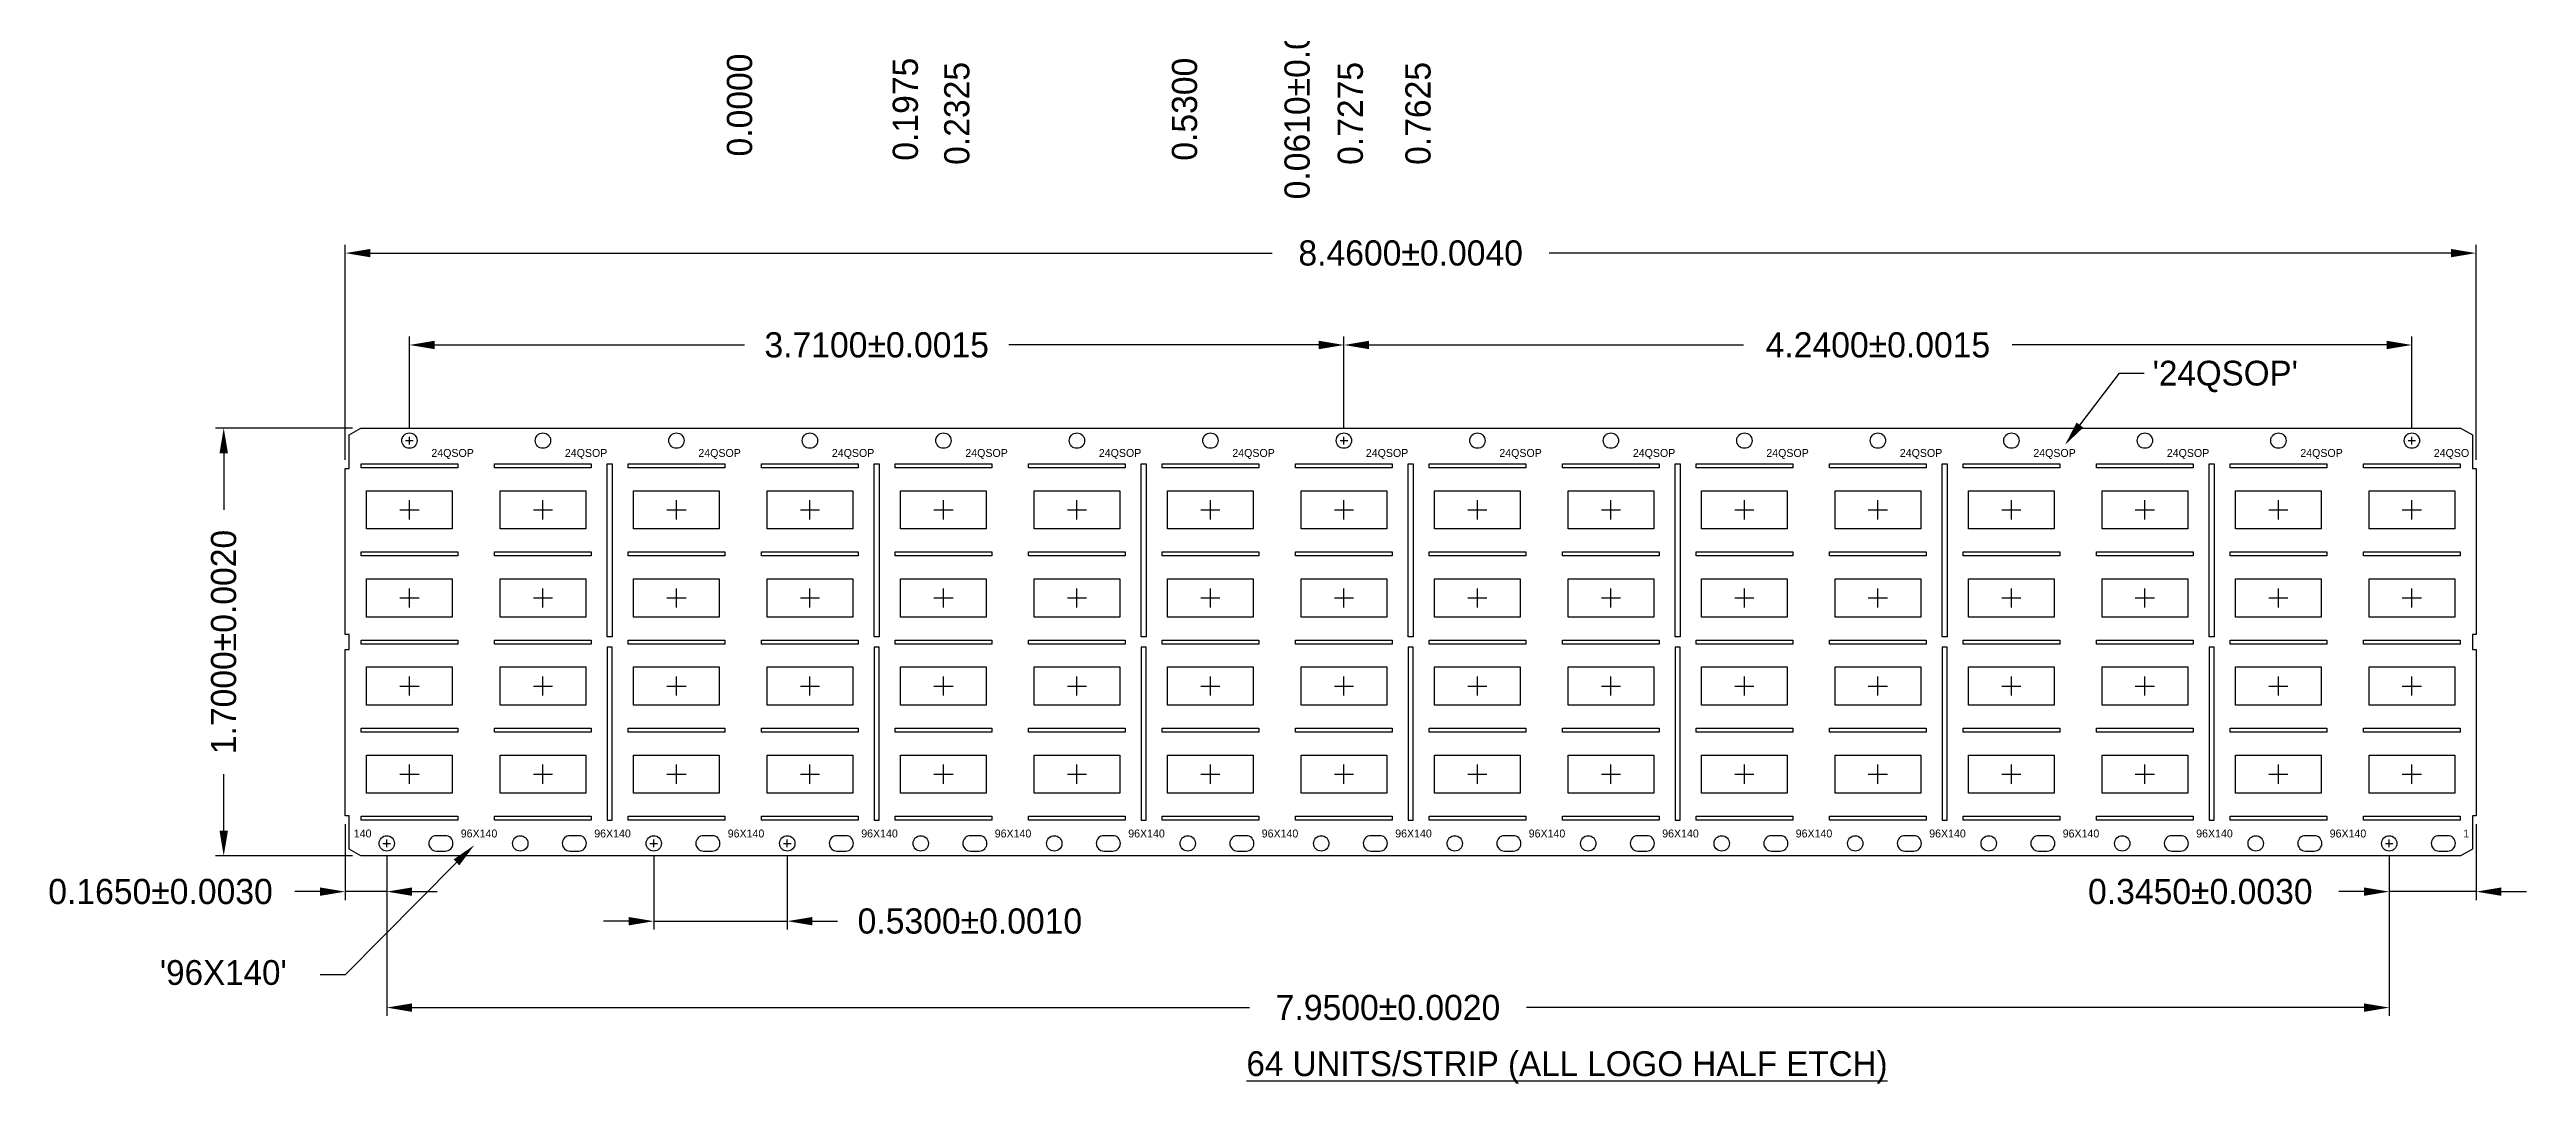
# Model space of a CAD drawing. Extents: x -4.27 to -1.32, y -3.39 to 0.21.
# Drawn here: x -4.267 to -1.317, y -3.391 to -2.159 of the extents above; entities that cross this region are included whole.
import ezdxf
from ezdxf.enums import TextEntityAlignment as Align

# ---------------------------------------------------------------- set-up
doc = ezdxf.new("R2010")
doc.units = 0
doc.header["$MEASUREMENT"] = 0
doc.linetypes.add('CENTER', pattern=[2, 1.25, -0.25, 0.25, -0.25])
doc.layers.add('1D', color=4, linetype='Continuous')

msp = doc.modelspace()

# ---------------------------------------------------------------- linework, layer by layer
at = {"layer": '1D'}
for p, q in [((-3.9148, -2.6479), (-3.9148, -2.3914)), ((-3.8848, -2.4014), (-2.8108, -2.4014)), ((-1.4068, -2.4014), (-2.4808, -2.4014)), ((-1.3768, -2.6479), (-1.3768, -2.3914)), ((-3.8383, -2.6103), (-3.8383, -2.5009)), ((-2.7253, -2.6103), (-2.7253, -2.5009)), ((-2.7253, -2.6103), (-2.7253, -2.5009)), ((-1.4533, -2.6103), (-1.4533, -2.5009)), ((-3.8083, -2.5109), (-3.4393, -2.5109)), ((-2.7553, -2.5109), (-3.1243, -2.5109)), ((-2.6953, -2.5109), (-2.2493, -2.5109)), ((-1.4833, -2.5109), (-1.9293, -2.5109)), ((-1.8486, -2.6063), (-1.8015, -2.5445)), ((-1.8015, -2.5445), (-1.772, -2.5445)), ((-3.9063, -2.6099), (-4.0695, -2.6099)), ((-4.0595, -2.6399), (-4.0595, -2.7074)), ((-4.0595, -3.0899), (-4.0595, -3.0224)), ((-3.9148, -3.0819), (-3.9148, -3.1724)), ((-1.3768, -3.0819), (-1.3768, -3.1724)), ((-3.9063, -3.1199), (-4.0695, -3.1199)), ((-3.8653, -3.1195), (-3.8653, -3.1724)), ((-3.8653, -3.1195), (-3.8653, -3.3106)), ((-3.5473, -3.1195), (-3.5473, -3.2076)), ((-3.3883, -3.1195), (-3.3883, -3.2076)), ((-1.4803, -3.1195), (-1.4803, -3.1724)), ((-1.4803, -3.1195), (-1.4803, -3.3106)), ((-3.7823, -3.1276), (-3.915, -3.2617)), ((-3.9448, -3.1624), (-3.9748, -3.1624)), ((-3.8653, -3.1624), (-3.9148, -3.1624)), ((-3.8353, -3.1624), (-3.8053, -3.1624)), ((-1.5103, -3.1624), (-1.5403, -3.1624)), ((-1.3768, -3.1624), (-1.4803, -3.1624)), ((-1.3468, -3.1624), (-1.3168, -3.1624)), ((-3.5773, -3.1976), (-3.6073, -3.1976)), ((-3.5473, -3.1976), (-3.3883, -3.1976)), ((-3.3583, -3.1976), (-3.3283, -3.1976)), ((-3.915, -3.2617), (-3.9445, -3.2617)), ((-3.8353, -3.3006), (-2.8378, -3.3006)), ((-1.5103, -3.3006), (-2.5078, -3.3006))]:
    msp.add_line(p, q, dxfattribs=at)
at = {"layer": '1D', "color": 4, "linetype": 'CENTER', "ltscale": 0.4}
for p, q in [((-3.8429, -2.6249), (-3.8338, -2.6249)), ((-3.8383, -2.6295), (-3.8383, -2.6203)), ((-2.7299, -2.6249), (-2.7208, -2.6249)), ((-2.7253, -2.6295), (-2.7253, -2.6203)), ((-1.4579, -2.6249), (-1.4488, -2.6249)), ((-1.4533, -2.6295), (-1.4533, -2.6203)), ((-3.8497, -2.7074), (-3.8269, -2.7074)), ((-3.8383, -2.7188), (-3.8383, -2.696)), ((-3.6907, -2.7074), (-3.6679, -2.7074)), ((-3.6793, -2.7188), (-3.6793, -2.696)), ((-3.5317, -2.7074), (-3.5089, -2.7074)), ((-3.5203, -2.7188), (-3.5203, -2.696)), ((-3.3727, -2.7074), (-3.3499, -2.7074)), ((-3.3613, -2.7188), (-3.3613, -2.696)), ((-3.2137, -2.7074), (-3.1909, -2.7074)), ((-3.2023, -2.7188), (-3.2023, -2.696)), ((-3.0547, -2.7074), (-3.0319, -2.7074)), ((-3.0433, -2.7188), (-3.0433, -2.696)), ((-2.8957, -2.7074), (-2.8729, -2.7074)), ((-2.8843, -2.7188), (-2.8843, -2.696)), ((-2.7367, -2.7074), (-2.7139, -2.7074)), ((-2.7253, -2.7188), (-2.7253, -2.696)), ((-2.5777, -2.7074), (-2.5549, -2.7074)), ((-2.5663, -2.7188), (-2.5663, -2.696)), ((-2.4187, -2.7074), (-2.3959, -2.7074)), ((-2.4073, -2.7188), (-2.4073, -2.696)), ((-2.2597, -2.7074), (-2.2369, -2.7074)), ((-2.2483, -2.7188), (-2.2483, -2.696)), ((-2.1007, -2.7074), (-2.0779, -2.7074)), ((-2.0893, -2.7188), (-2.0893, -2.696)), ((-1.9417, -2.7074), (-1.9189, -2.7074)), ((-1.9303, -2.7188), (-1.9303, -2.696)), ((-1.7827, -2.7074), (-1.7599, -2.7074)), ((-1.7713, -2.7188), (-1.7713, -2.696)), ((-1.6237, -2.7074), (-1.6009, -2.7074)), ((-1.6123, -2.7188), (-1.6123, -2.696)), ((-1.4647, -2.7074), (-1.4419, -2.7074)), ((-1.4533, -2.7188), (-1.4533, -2.696)), ((-3.8383, -2.8238), (-3.8383, -2.801)), ((-3.6793, -2.8238), (-3.6793, -2.801)), ((-3.5203, -2.8238), (-3.5203, -2.801)), ((-3.3613, -2.8238), (-3.3613, -2.801)), ((-3.2023, -2.8238), (-3.2023, -2.801)), ((-3.0433, -2.8238), (-3.0433, -2.801)), ((-2.8843, -2.8238), (-2.8843, -2.801)), ((-2.7253, -2.8238), (-2.7253, -2.801)), ((-2.5663, -2.8238), (-2.5663, -2.801)), ((-2.4073, -2.8238), (-2.4073, -2.801)), ((-2.2483, -2.8238), (-2.2483, -2.801)), ((-2.0893, -2.8238), (-2.0893, -2.801)), ((-1.9303, -2.8238), (-1.9303, -2.801)), ((-1.7713, -2.8238), (-1.7713, -2.801)), ((-1.6123, -2.8238), (-1.6123, -2.801)), ((-1.4533, -2.8238), (-1.4533, -2.801)), ((-3.8497, -2.8124), (-3.8269, -2.8124)), ((-3.6907, -2.8124), (-3.6679, -2.8124)), ((-3.5317, -2.8124), (-3.5089, -2.8124)), ((-3.3727, -2.8124), (-3.3499, -2.8124)), ((-3.2137, -2.8124), (-3.1909, -2.8124)), ((-3.0547, -2.8124), (-3.0319, -2.8124)), ((-2.8957, -2.8124), (-2.8729, -2.8124)), ((-2.7367, -2.8124), (-2.7139, -2.8124)), ((-2.5777, -2.8124), (-2.5549, -2.8124)), ((-2.4187, -2.8124), (-2.3959, -2.8124)), ((-2.2597, -2.8124), (-2.2369, -2.8124)), ((-2.1007, -2.8124), (-2.0779, -2.8124)), ((-1.9417, -2.8124), (-1.9189, -2.8124)), ((-1.7827, -2.8124), (-1.7599, -2.8124)), ((-1.6237, -2.8124), (-1.6009, -2.8124)), ((-1.4647, -2.8124), (-1.4419, -2.8124)), ((-3.8497, -2.9174), (-3.8269, -2.9174)), ((-3.8383, -2.9288), (-3.8383, -2.906)), ((-3.6907, -2.9174), (-3.6679, -2.9174)), ((-3.6793, -2.9288), (-3.6793, -2.906)), ((-3.5317, -2.9174), (-3.5089, -2.9174)), ((-3.5203, -2.9288), (-3.5203, -2.906)), ((-3.3727, -2.9174), (-3.3499, -2.9174)), ((-3.3613, -2.9288), (-3.3613, -2.906)), ((-3.2137, -2.9174), (-3.1909, -2.9174)), ((-3.2023, -2.9288), (-3.2023, -2.906)), ((-3.0547, -2.9174), (-3.0319, -2.9174)), ((-3.0433, -2.9288), (-3.0433, -2.906)), ((-2.8957, -2.9174), (-2.8729, -2.9174)), ((-2.8843, -2.9288), (-2.8843, -2.906)), ((-2.7367, -2.9174), (-2.7139, -2.9174)), ((-2.7253, -2.9288), (-2.7253, -2.906)), ((-2.5777, -2.9174), (-2.5549, -2.9174)), ((-2.5663, -2.9288), (-2.5663, -2.906)), ((-2.4187, -2.9174), (-2.3959, -2.9174)), ((-2.4073, -2.9288), (-2.4073, -2.906)), ((-2.2597, -2.9174), (-2.2369, -2.9174)), ((-2.2483, -2.9288), (-2.2483, -2.906)), ((-2.1007, -2.9174), (-2.0779, -2.9174)), ((-2.0893, -2.9288), (-2.0893, -2.906)), ((-1.9417, -2.9174), (-1.9189, -2.9174)), ((-1.9303, -2.9288), (-1.9303, -2.906)), ((-1.7827, -2.9174), (-1.7599, -2.9174)), ((-1.7713, -2.9288), (-1.7713, -2.906)), ((-1.6237, -2.9174), (-1.6009, -2.9174)), ((-1.6123, -2.9288), (-1.6123, -2.906)), ((-1.4647, -2.9174), (-1.4419, -2.9174)), ((-1.4533, -2.9288), (-1.4533, -2.906)), ((-3.8497, -3.0224), (-3.8269, -3.0224)), ((-3.8383, -3.0338), (-3.8383, -3.011)), ((-3.6907, -3.0224), (-3.6679, -3.0224)), ((-3.6793, -3.0338), (-3.6793, -3.011)), ((-3.5317, -3.0224), (-3.5089, -3.0224)), ((-3.5203, -3.0338), (-3.5203, -3.011)), ((-3.3727, -3.0224), (-3.3499, -3.0224)), ((-3.3613, -3.0338), (-3.3613, -3.011)), ((-3.2137, -3.0224), (-3.1909, -3.0224)), ((-3.2023, -3.0338), (-3.2023, -3.011)), ((-3.0547, -3.0224), (-3.0319, -3.0224)), ((-3.0433, -3.0338), (-3.0433, -3.011)), ((-2.8957, -3.0224), (-2.8729, -3.0224)), ((-2.8843, -3.0338), (-2.8843, -3.011)), ((-2.7367, -3.0224), (-2.7139, -3.0224)), ((-2.7253, -3.0338), (-2.7253, -3.011)), ((-2.5777, -3.0224), (-2.5549, -3.0224)), ((-2.5663, -3.0338), (-2.5663, -3.011)), ((-2.4187, -3.0224), (-2.3959, -3.0224)), ((-2.4073, -3.0338), (-2.4073, -3.011)), ((-2.2597, -3.0224), (-2.2369, -3.0224)), ((-2.2483, -3.0338), (-2.2483, -3.011)), ((-2.1007, -3.0224), (-2.0779, -3.0224)), ((-2.0893, -3.0338), (-2.0893, -3.011)), ((-1.9417, -3.0224), (-1.9189, -3.0224)), ((-1.9303, -3.0338), (-1.9303, -3.011)), ((-1.7827, -3.0224), (-1.7599, -3.0224)), ((-1.7713, -3.0338), (-1.7713, -3.011)), ((-1.6237, -3.0224), (-1.6009, -3.0224)), ((-1.6123, -3.0338), (-1.6123, -3.011)), ((-1.4647, -3.0224), (-1.4419, -3.0224)), ((-1.4533, -3.0338), (-1.4533, -3.011)), ((-3.8699, -3.1049), (-3.8608, -3.1049)), ((-3.8653, -3.1095), (-3.8653, -3.1003)), ((-3.5519, -3.1049), (-3.5428, -3.1049)), ((-3.5473, -3.1095), (-3.5473, -3.1003)), ((-3.3929, -3.1049), (-3.3838, -3.1049)), ((-3.3883, -3.1095), (-3.3883, -3.1003)), ((-1.4849, -3.1049), (-1.4758, -3.1049)), ((-1.4803, -3.1095), (-1.4803, -3.1003))]:
    msp.add_line(p, q, dxfattribs=at)
at = {"layer": '1D', "color": 7, "ltscale": 0.25}
msp.add_lwpolyline([(-3.8963, -3.1199), (-3.9103, -3.1118), (-3.9103, -3.0719), (-3.9148, -3.0719), (-3.9148, -2.8739), (-3.9103, -2.8739), (-3.9103, -2.8559), (-3.9148, -2.8559), (-3.9148, -2.6579), (-3.9103, -2.6579), (-3.9103, -2.618), (-3.8963, -2.6099), (-1.3954, -2.6099), (-1.3813, -2.618), (-1.3813, -2.6579), (-1.3768, -2.6579), (-1.3768, -2.8559), (-1.3813, -2.8559), (-1.3813, -2.8739), (-1.3768, -2.8739), (-1.3768, -3.0719), (-1.3813, -3.0719), (-1.3813, -3.1118), (-1.3954, -3.1199)], close=True, dxfattribs=at)
at = {"layer": '1D', "color": 7, "ltscale": 0.5}
for points in [[(-3.8959, -2.6573), (-3.8959, -2.6525), (-3.7807, -2.6525), (-3.7807, -2.6573)], [(-3.7369, -2.6573), (-3.7369, -2.6525), (-3.6217, -2.6525), (-3.6217, -2.6573)], [(-3.5779, -2.6573), (-3.5779, -2.6525), (-3.4627, -2.6525), (-3.4627, -2.6573)], [(-3.4189, -2.6573), (-3.4189, -2.6525), (-3.3037, -2.6525), (-3.3037, -2.6573)], [(-3.2599, -2.6573), (-3.2599, -2.6525), (-3.1447, -2.6525), (-3.1447, -2.6573)], [(-3.1009, -2.6573), (-3.1009, -2.6525), (-2.9857, -2.6525), (-2.9857, -2.6573)], [(-2.9419, -2.6573), (-2.9419, -2.6525), (-2.8267, -2.6525), (-2.8267, -2.6573)], [(-2.7829, -2.6573), (-2.7829, -2.6525), (-2.6677, -2.6525), (-2.6677, -2.6573)], [(-2.6239, -2.6573), (-2.6239, -2.6525), (-2.5087, -2.6525), (-2.5087, -2.6573)], [(-2.4649, -2.6573), (-2.4649, -2.6525), (-2.3497, -2.6525), (-2.3497, -2.6573)], [(-2.3059, -2.6573), (-2.3059, -2.6525), (-2.1907, -2.6525), (-2.1907, -2.6573)], [(-2.1469, -2.6573), (-2.1469, -2.6525), (-2.0317, -2.6525), (-2.0317, -2.6573)], [(-1.9879, -2.6573), (-1.9879, -2.6525), (-1.8727, -2.6525), (-1.8727, -2.6573)], [(-1.8289, -2.6573), (-1.8289, -2.6525), (-1.7137, -2.6525), (-1.7137, -2.6573)], [(-1.6699, -2.6573), (-1.6699, -2.6525), (-1.5547, -2.6525), (-1.5547, -2.6573)], [(-1.5109, -2.6573), (-1.5109, -2.6525), (-1.3957, -2.6525), (-1.3957, -2.6573)], [(-3.8959, -2.7623), (-3.8959, -2.7575), (-3.7807, -2.7575), (-3.7807, -2.7623)], [(-3.7369, -2.7623), (-3.7369, -2.7575), (-3.6217, -2.7575), (-3.6217, -2.7623)], [(-3.5779, -2.7623), (-3.5779, -2.7575), (-3.4627, -2.7575), (-3.4627, -2.7623)], [(-3.4189, -2.7623), (-3.4189, -2.7575), (-3.3037, -2.7575), (-3.3037, -2.7623)], [(-3.2599, -2.7623), (-3.2599, -2.7575), (-3.1447, -2.7575), (-3.1447, -2.7623)], [(-3.1009, -2.7623), (-3.1009, -2.7575), (-2.9857, -2.7575), (-2.9857, -2.7623)], [(-2.9419, -2.7623), (-2.9419, -2.7575), (-2.8267, -2.7575), (-2.8267, -2.7623)], [(-2.7829, -2.7623), (-2.7829, -2.7575), (-2.6677, -2.7575), (-2.6677, -2.7623)], [(-2.6239, -2.7623), (-2.6239, -2.7575), (-2.5087, -2.7575), (-2.5087, -2.7623)], [(-2.4649, -2.7623), (-2.4649, -2.7575), (-2.3497, -2.7575), (-2.3497, -2.7623)], [(-2.3059, -2.7623), (-2.3059, -2.7575), (-2.1907, -2.7575), (-2.1907, -2.7623)], [(-2.1469, -2.7623), (-2.1469, -2.7575), (-2.0317, -2.7575), (-2.0317, -2.7623)], [(-1.9879, -2.7623), (-1.9879, -2.7575), (-1.8727, -2.7575), (-1.8727, -2.7623)], [(-1.8289, -2.7623), (-1.8289, -2.7575), (-1.7137, -2.7575), (-1.7137, -2.7623)], [(-1.6699, -2.7623), (-1.6699, -2.7575), (-1.5547, -2.7575), (-1.5547, -2.7623)], [(-1.5109, -2.7623), (-1.5109, -2.7575), (-1.3957, -2.7575), (-1.3957, -2.7623)], [(-3.8959, -2.8673), (-3.8959, -2.8625), (-3.7807, -2.8625), (-3.7807, -2.8673)], [(-3.7369, -2.8673), (-3.7369, -2.8625), (-3.6217, -2.8625), (-3.6217, -2.8673)], [(-3.5779, -2.8673), (-3.5779, -2.8625), (-3.4627, -2.8625), (-3.4627, -2.8673)], [(-3.4189, -2.8673), (-3.4189, -2.8625), (-3.3037, -2.8625), (-3.3037, -2.8673)], [(-3.2599, -2.8673), (-3.2599, -2.8625), (-3.1447, -2.8625), (-3.1447, -2.8673)], [(-3.1009, -2.8673), (-3.1009, -2.8625), (-2.9857, -2.8625), (-2.9857, -2.8673)], [(-2.9419, -2.8673), (-2.9419, -2.8625), (-2.8267, -2.8625), (-2.8267, -2.8673)], [(-2.7829, -2.8673), (-2.7829, -2.8625), (-2.6677, -2.8625), (-2.6677, -2.8673)], [(-2.6239, -2.8673), (-2.6239, -2.8625), (-2.5087, -2.8625), (-2.5087, -2.8673)], [(-2.4649, -2.8673), (-2.4649, -2.8625), (-2.3497, -2.8625), (-2.3497, -2.8673)], [(-2.3059, -2.8673), (-2.3059, -2.8625), (-2.1907, -2.8625), (-2.1907, -2.8673)], [(-2.1469, -2.8673), (-2.1469, -2.8625), (-2.0317, -2.8625), (-2.0317, -2.8673)], [(-1.9879, -2.8673), (-1.9879, -2.8625), (-1.8727, -2.8625), (-1.8727, -2.8673)], [(-1.8289, -2.8673), (-1.8289, -2.8625), (-1.7137, -2.8625), (-1.7137, -2.8673)], [(-1.6699, -2.8673), (-1.6699, -2.8625), (-1.5547, -2.8625), (-1.5547, -2.8673)], [(-1.5109, -2.8673), (-1.5109, -2.8625), (-1.3957, -2.8625), (-1.3957, -2.8673)], [(-3.8959, -2.9723), (-3.8959, -2.9675), (-3.7807, -2.9675), (-3.7807, -2.9723)], [(-3.7369, -2.9723), (-3.7369, -2.9675), (-3.6217, -2.9675), (-3.6217, -2.9723)], [(-3.5779, -2.9723), (-3.5779, -2.9675), (-3.4627, -2.9675), (-3.4627, -2.9723)], [(-3.4189, -2.9723), (-3.4189, -2.9675), (-3.3037, -2.9675), (-3.3037, -2.9723)], [(-3.2599, -2.9723), (-3.2599, -2.9675), (-3.1447, -2.9675), (-3.1447, -2.9723)], [(-3.1009, -2.9723), (-3.1009, -2.9675), (-2.9857, -2.9675), (-2.9857, -2.9723)], [(-2.9419, -2.9723), (-2.9419, -2.9675), (-2.8267, -2.9675), (-2.8267, -2.9723)], [(-2.7829, -2.9723), (-2.7829, -2.9675), (-2.6677, -2.9675), (-2.6677, -2.9723)], [(-2.6239, -2.9723), (-2.6239, -2.9675), (-2.5087, -2.9675), (-2.5087, -2.9723)], [(-2.4649, -2.9723), (-2.4649, -2.9675), (-2.3497, -2.9675), (-2.3497, -2.9723)], [(-2.3059, -2.9723), (-2.3059, -2.9675), (-2.1907, -2.9675), (-2.1907, -2.9723)], [(-2.1469, -2.9723), (-2.1469, -2.9675), (-2.0317, -2.9675), (-2.0317, -2.9723)], [(-1.9879, -2.9723), (-1.9879, -2.9675), (-1.8727, -2.9675), (-1.8727, -2.9723)], [(-1.8289, -2.9723), (-1.8289, -2.9675), (-1.7137, -2.9675), (-1.7137, -2.9723)], [(-1.6699, -2.9723), (-1.6699, -2.9675), (-1.5547, -2.9675), (-1.5547, -2.9723)], [(-1.5109, -2.9723), (-1.5109, -2.9675), (-1.3957, -2.9675), (-1.3957, -2.9723)], [(-3.8959, -3.0773), (-3.8959, -3.0725), (-3.7807, -3.0725), (-3.7807, -3.0773)], [(-3.7369, -3.0773), (-3.7369, -3.0725), (-3.6217, -3.0725), (-3.6217, -3.0773)], [(-3.5779, -3.0773), (-3.5779, -3.0725), (-3.4627, -3.0725), (-3.4627, -3.0773)], [(-3.4189, -3.0773), (-3.4189, -3.0725), (-3.3037, -3.0725), (-3.3037, -3.0773)], [(-3.2599, -3.0773), (-3.2599, -3.0725), (-3.1447, -3.0725), (-3.1447, -3.0773)], [(-3.1009, -3.0773), (-3.1009, -3.0725), (-2.9857, -3.0725), (-2.9857, -3.0773)], [(-2.9419, -3.0773), (-2.9419, -3.0725), (-2.8267, -3.0725), (-2.8267, -3.0773)], [(-2.7829, -3.0773), (-2.7829, -3.0725), (-2.6677, -3.0725), (-2.6677, -3.0773)], [(-2.6239, -3.0773), (-2.6239, -3.0725), (-2.5087, -3.0725), (-2.5087, -3.0773)], [(-2.4649, -3.0773), (-2.4649, -3.0725), (-2.3497, -3.0725), (-2.3497, -3.0773)], [(-2.3059, -3.0773), (-2.3059, -3.0725), (-2.1907, -3.0725), (-2.1907, -3.0773)], [(-2.1469, -3.0773), (-2.1469, -3.0725), (-2.0317, -3.0725), (-2.0317, -3.0773)], [(-1.9879, -3.0773), (-1.9879, -3.0725), (-1.8727, -3.0725), (-1.8727, -3.0773)], [(-1.8289, -3.0773), (-1.8289, -3.0725), (-1.7137, -3.0725), (-1.7137, -3.0773)], [(-1.6699, -3.0773), (-1.6699, -3.0725), (-1.5547, -3.0725), (-1.5547, -3.0773)], [(-1.5109, -3.0773), (-1.5109, -3.0725), (-1.3957, -3.0725), (-1.3957, -3.0773)]]:
    msp.add_lwpolyline(points, close=True, dxfattribs=at)
at = {"layer": '1D', "color": 7}
for points in [[(-3.5968, -2.8589), (-3.6028, -2.8589), (-3.6028, -2.6525), (-3.5968, -2.6525)], [(-3.2788, -2.8589), (-3.2848, -2.8589), (-3.2848, -2.6525), (-3.2788, -2.6525)], [(-2.9608, -2.8589), (-2.9668, -2.8589), (-2.9668, -2.6525), (-2.9608, -2.6525)], [(-2.6428, -2.8589), (-2.6488, -2.8589), (-2.6488, -2.6525), (-2.6428, -2.6525)], [(-2.3248, -2.8589), (-2.3308, -2.8589), (-2.3308, -2.6525), (-2.3248, -2.6525)], [(-2.0068, -2.8589), (-2.0128, -2.8589), (-2.0128, -2.6525), (-2.0068, -2.6525)], [(-1.6888, -2.8589), (-1.6948, -2.8589), (-1.6948, -2.6525), (-1.6888, -2.6525)], [(-3.6028, -3.0773), (-3.5968, -3.0773), (-3.5968, -2.8709), (-3.6028, -2.8709)], [(-3.2848, -3.0773), (-3.2788, -3.0773), (-3.2788, -2.8709), (-3.2848, -2.8709)], [(-2.9668, -3.0773), (-2.9608, -3.0773), (-2.9608, -2.8709), (-2.9668, -2.8709)], [(-2.6488, -3.0773), (-2.6428, -3.0773), (-2.6428, -2.8709), (-2.6488, -2.8709)], [(-2.3308, -3.0773), (-2.3248, -3.0773), (-2.3248, -2.8709), (-2.3308, -2.8709)], [(-2.0128, -3.0773), (-2.0068, -3.0773), (-2.0068, -2.8709), (-2.0128, -2.8709)], [(-1.6948, -3.0773), (-1.6888, -3.0773), (-1.6888, -2.8709), (-1.6948, -2.8709)]]:
    msp.add_lwpolyline(points, close=True, dxfattribs=at)
at = {"layer": '1D', "color": 2, "linetype": 'CENTER', "ltscale": 0.4}
for points in [[(-3.8893, -2.7302), (-3.8893, -2.6846), (-3.7873, -2.6846), (-3.7873, -2.7302)], [(-3.7303, -2.7302), (-3.7303, -2.6846), (-3.6283, -2.6846), (-3.6283, -2.7302)], [(-3.5713, -2.7302), (-3.5713, -2.6846), (-3.4693, -2.6846), (-3.4693, -2.7302)], [(-3.4123, -2.7302), (-3.4123, -2.6846), (-3.3103, -2.6846), (-3.3103, -2.7302)], [(-3.2533, -2.7302), (-3.2533, -2.6846), (-3.1513, -2.6846), (-3.1513, -2.7302)], [(-3.0943, -2.7302), (-3.0943, -2.6846), (-2.9923, -2.6846), (-2.9923, -2.7302)], [(-2.9353, -2.7302), (-2.9353, -2.6846), (-2.8333, -2.6846), (-2.8333, -2.7302)], [(-2.7763, -2.7302), (-2.7763, -2.6846), (-2.6743, -2.6846), (-2.6743, -2.7302)], [(-2.6173, -2.7302), (-2.6173, -2.6846), (-2.5153, -2.6846), (-2.5153, -2.7302)], [(-2.4583, -2.7302), (-2.4583, -2.6846), (-2.3563, -2.6846), (-2.3563, -2.7302)], [(-2.2993, -2.7302), (-2.2993, -2.6846), (-2.1973, -2.6846), (-2.1973, -2.7302)], [(-2.1403, -2.7302), (-2.1403, -2.6846), (-2.0383, -2.6846), (-2.0383, -2.7302)], [(-1.9813, -2.7302), (-1.9813, -2.6846), (-1.8793, -2.6846), (-1.8793, -2.7302)], [(-1.8223, -2.7302), (-1.8223, -2.6846), (-1.7203, -2.6846), (-1.7203, -2.7302)], [(-1.6633, -2.7302), (-1.6633, -2.6846), (-1.5613, -2.6846), (-1.5613, -2.7302)], [(-1.5043, -2.7302), (-1.5043, -2.6846), (-1.4023, -2.6846), (-1.4023, -2.7302)], [(-3.8893, -2.8352), (-3.8893, -2.7896), (-3.7873, -2.7896), (-3.7873, -2.8352)], [(-3.7303, -2.8352), (-3.7303, -2.7896), (-3.6283, -2.7896), (-3.6283, -2.8352)], [(-3.5713, -2.8352), (-3.5713, -2.7896), (-3.4693, -2.7896), (-3.4693, -2.8352)], [(-3.4123, -2.8352), (-3.4123, -2.7896), (-3.3103, -2.7896), (-3.3103, -2.8352)], [(-3.2533, -2.8352), (-3.2533, -2.7896), (-3.1513, -2.7896), (-3.1513, -2.8352)], [(-3.0943, -2.8352), (-3.0943, -2.7896), (-2.9923, -2.7896), (-2.9923, -2.8352)], [(-2.9353, -2.8352), (-2.9353, -2.7896), (-2.8333, -2.7896), (-2.8333, -2.8352)], [(-2.7763, -2.8352), (-2.7763, -2.7896), (-2.6743, -2.7896), (-2.6743, -2.8352)], [(-2.6173, -2.8352), (-2.6173, -2.7896), (-2.5153, -2.7896), (-2.5153, -2.8352)], [(-2.4583, -2.8352), (-2.4583, -2.7896), (-2.3563, -2.7896), (-2.3563, -2.8352)], [(-2.2993, -2.8352), (-2.2993, -2.7896), (-2.1973, -2.7896), (-2.1973, -2.8352)], [(-2.1403, -2.8352), (-2.1403, -2.7896), (-2.0383, -2.7896), (-2.0383, -2.8352)], [(-1.9813, -2.8352), (-1.9813, -2.7896), (-1.8793, -2.7896), (-1.8793, -2.8352)], [(-1.8223, -2.8352), (-1.8223, -2.7896), (-1.7203, -2.7896), (-1.7203, -2.8352)], [(-1.6633, -2.8352), (-1.6633, -2.7896), (-1.5613, -2.7896), (-1.5613, -2.8352)], [(-1.5043, -2.8352), (-1.5043, -2.7896), (-1.4023, -2.7896), (-1.4023, -2.8352)], [(-3.8893, -2.9402), (-3.8893, -2.8946), (-3.7873, -2.8946), (-3.7873, -2.9402)], [(-3.7303, -2.9402), (-3.7303, -2.8946), (-3.6283, -2.8946), (-3.6283, -2.9402)], [(-3.5713, -2.9402), (-3.5713, -2.8946), (-3.4693, -2.8946), (-3.4693, -2.9402)], [(-3.4123, -2.9402), (-3.4123, -2.8946), (-3.3103, -2.8946), (-3.3103, -2.9402)], [(-3.2533, -2.9402), (-3.2533, -2.8946), (-3.1513, -2.8946), (-3.1513, -2.9402)], [(-3.0943, -2.9402), (-3.0943, -2.8946), (-2.9923, -2.8946), (-2.9923, -2.9402)], [(-2.9353, -2.9402), (-2.9353, -2.8946), (-2.8333, -2.8946), (-2.8333, -2.9402)], [(-2.7763, -2.9402), (-2.7763, -2.8946), (-2.6743, -2.8946), (-2.6743, -2.9402)], [(-2.6173, -2.9402), (-2.6173, -2.8946), (-2.5153, -2.8946), (-2.5153, -2.9402)], [(-2.4583, -2.9402), (-2.4583, -2.8946), (-2.3563, -2.8946), (-2.3563, -2.9402)], [(-2.2993, -2.9402), (-2.2993, -2.8946), (-2.1973, -2.8946), (-2.1973, -2.9402)], [(-2.1403, -2.9402), (-2.1403, -2.8946), (-2.0383, -2.8946), (-2.0383, -2.9402)], [(-1.9813, -2.9402), (-1.9813, -2.8946), (-1.8793, -2.8946), (-1.8793, -2.9402)], [(-1.8223, -2.9402), (-1.8223, -2.8946), (-1.7203, -2.8946), (-1.7203, -2.9402)], [(-1.6633, -2.9402), (-1.6633, -2.8946), (-1.5613, -2.8946), (-1.5613, -2.9402)], [(-1.5043, -2.9402), (-1.5043, -2.8946), (-1.4023, -2.8946), (-1.4023, -2.9402)], [(-3.8893, -3.0452), (-3.8893, -2.9996), (-3.7873, -2.9996), (-3.7873, -3.0452)], [(-3.7303, -3.0452), (-3.7303, -2.9996), (-3.6283, -2.9996), (-3.6283, -3.0452)], [(-3.5713, -3.0452), (-3.5713, -2.9996), (-3.4693, -2.9996), (-3.4693, -3.0452)], [(-3.4123, -3.0452), (-3.4123, -2.9996), (-3.3103, -2.9996), (-3.3103, -3.0452)], [(-3.2533, -3.0452), (-3.2533, -2.9996), (-3.1513, -2.9996), (-3.1513, -3.0452)], [(-3.0943, -3.0452), (-3.0943, -2.9996), (-2.9923, -2.9996), (-2.9923, -3.0452)], [(-2.9353, -3.0452), (-2.9353, -2.9996), (-2.8333, -2.9996), (-2.8333, -3.0452)], [(-2.7763, -3.0452), (-2.7763, -2.9996), (-2.6743, -2.9996), (-2.6743, -3.0452)], [(-2.6173, -3.0452), (-2.6173, -2.9996), (-2.5153, -2.9996), (-2.5153, -3.0452)], [(-2.4583, -3.0452), (-2.4583, -2.9996), (-2.3563, -2.9996), (-2.3563, -3.0452)], [(-2.2993, -3.0452), (-2.2993, -2.9996), (-2.1973, -2.9996), (-2.1973, -3.0452)], [(-2.1403, -3.0452), (-2.1403, -2.9996), (-2.0383, -2.9996), (-2.0383, -3.0452)], [(-1.9813, -3.0452), (-1.9813, -2.9996), (-1.8793, -2.9996), (-1.8793, -3.0452)], [(-1.8223, -3.0452), (-1.8223, -2.9996), (-1.7203, -2.9996), (-1.7203, -3.0452)], [(-1.6633, -3.0452), (-1.6633, -2.9996), (-1.5613, -2.9996), (-1.5613, -3.0452)], [(-1.5043, -3.0452), (-1.5043, -2.9996), (-1.4023, -2.9996), (-1.4023, -3.0452)]]:
    msp.add_lwpolyline(points, close=True, dxfattribs=at)
at = {"layer": '1D', "color": 7}
for points in [[(-3.8061, -3.114), (-3.7956, -3.114, 1), (-3.7956, -3.0957), (-3.8061, -3.0957, 1)], [(-3.6471, -3.114), (-3.6366, -3.114, 1), (-3.6366, -3.0957), (-3.6471, -3.0957, 1)], [(-3.4881, -3.114), (-3.4776, -3.114, 1), (-3.4776, -3.0957), (-3.4881, -3.0957, 1)], [(-3.3291, -3.114), (-3.3186, -3.114, 1), (-3.3186, -3.0957), (-3.3291, -3.0957, 1)], [(-3.1701, -3.114), (-3.1596, -3.114, 1), (-3.1596, -3.0957), (-3.1701, -3.0957, 1)], [(-3.0111, -3.114), (-3.0006, -3.114, 1), (-3.0006, -3.0957), (-3.0111, -3.0957, 1)], [(-2.8521, -3.114), (-2.8416, -3.114, 1), (-2.8416, -3.0957), (-2.8521, -3.0957, 1)], [(-2.6931, -3.114), (-2.6826, -3.114, 1), (-2.6826, -3.0957), (-2.6931, -3.0957, 1)], [(-2.5341, -3.114), (-2.5236, -3.114, 1), (-2.5236, -3.0957), (-2.5341, -3.0957, 1)], [(-2.3751, -3.114), (-2.3646, -3.114, 1), (-2.3646, -3.0957), (-2.3751, -3.0957, 1)], [(-2.2161, -3.114), (-2.2056, -3.114, 1), (-2.2056, -3.0957), (-2.2161, -3.0957, 1)], [(-2.0571, -3.114), (-2.0466, -3.114, 1), (-2.0466, -3.0957), (-2.0571, -3.0957, 1)], [(-1.8981, -3.114), (-1.8876, -3.114, 1), (-1.8876, -3.0957), (-1.8981, -3.0957, 1)], [(-1.7391, -3.114), (-1.7286, -3.114, 1), (-1.7286, -3.0957), (-1.7391, -3.0957, 1)], [(-1.5801, -3.114), (-1.5696, -3.114, 1), (-1.5696, -3.0957), (-1.5801, -3.0957, 1)], [(-1.4211, -3.114), (-1.4106, -3.114, 1), (-1.4106, -3.0957), (-1.4211, -3.0957, 1)]]:
    msp.add_lwpolyline(points, format="xyb", close=True, dxfattribs=at)
at = {"layer": '1D', "color": 7, "ltscale": 0.25}
for centre in [(-3.8383, -2.6249), (-3.8383, -2.6249), (-3.6793, -2.6249), (-3.5203, -2.6249), (-3.3613, -2.6249), (-3.2023, -2.6249), (-3.0433, -2.6249), (-2.8843, -2.6249), (-2.7253, -2.6249), (-2.5663, -2.6249), (-2.4073, -2.6249), (-2.2483, -2.6249), (-2.0893, -2.6249), (-1.9303, -2.6249), (-1.7713, -2.6249), (-1.6123, -2.6249), (-1.4533, -2.6249), (-3.8653, -3.1049), (-3.7063, -3.1049), (-3.5473, -3.1049), (-3.3883, -3.1049), (-3.2293, -3.1049), (-3.0703, -3.1049), (-2.9113, -3.1049), (-2.7523, -3.1049), (-2.5933, -3.1049), (-2.4343, -3.1049), (-2.2753, -3.1049), (-2.1163, -3.1049), (-1.9573, -3.1049), (-1.7983, -3.1049), (-1.6393, -3.1049), (-1.4803, -3.1049)]:
    msp.add_circle(centre, 0.00915, dxfattribs=at)
at = {"layer": '1D'}
for points in [[(-3.8848, -2.3964), (-3.8848, -2.4064), (-3.9148, -2.4014)], [(-1.4068, -2.3964), (-1.4068, -2.4064), (-1.3768, -2.4014)], [(-3.8083, -2.5059), (-3.8083, -2.5159), (-3.8383, -2.5109)], [(-2.7553, -2.5059), (-2.7553, -2.5159), (-2.7253, -2.5109)], [(-2.6953, -2.5059), (-2.6953, -2.5159), (-2.7253, -2.5109)], [(-1.4833, -2.5059), (-1.4833, -2.5159), (-1.4533, -2.5109)], [(-4.0645, -2.6399), (-4.0545, -2.6399), (-4.0595, -2.6099)], [(-1.8447, -2.6093), (-1.8664, -2.6299), (-1.8526, -2.6033)], [(-4.0645, -3.0899), (-4.0545, -3.0899), (-4.0595, -3.1199)], [(-3.7857, -3.124), (-3.7611, -3.107), (-3.7789, -3.1311)], [(-3.9448, -3.1574), (-3.9448, -3.1674), (-3.9148, -3.1624)], [(-3.8353, -3.1574), (-3.8353, -3.1674), (-3.8653, -3.1624)], [(-1.5103, -3.1574), (-1.5103, -3.1674), (-1.4803, -3.1624)], [(-1.3468, -3.1574), (-1.3468, -3.1674), (-1.3768, -3.1624)], [(-3.5773, -3.1926), (-3.5773, -3.2026), (-3.5473, -3.1976)], [(-3.3583, -3.1926), (-3.3583, -3.2026), (-3.3883, -3.1976)], [(-3.8353, -3.2956), (-3.8353, -3.3056), (-3.8653, -3.3006)], [(-1.5103, -3.2956), (-1.5103, -3.3056), (-1.4803, -3.3006)]]:
    msp.add_solid(points, dxfattribs=at)

# ---------------------------------------------------------------- texts
for s, p in [("'24QSOP'", (-1.7621, -2.5592)), ("'96X140'", (-4.1356, -3.2735))]:
    msp.add_text(s, height=0.02953, dxfattribs=at).set_placement(p)
at = {"layer": '1D', "color": 4, "linetype": 'Continuous'}
for s, p in [('24QSOP', (-3.8122, -2.6443)), ('24QSOP', (-3.6532, -2.6443)), ('24QSOP', (-3.4942, -2.6443)), ('24QSOP', (-3.3352, -2.6443)), ('24QSOP', (-3.1762, -2.6443)), ('24QSOP', (-3.0172, -2.6443)), ('24QSOP', (-2.8582, -2.6443)), ('24QSOP', (-2.6992, -2.6443)), ('24QSOP', (-2.5402, -2.6443)), ('24QSOP', (-2.3812, -2.6443)), ('24QSOP', (-2.2222, -2.6443)), ('24QSOP', (-2.0632, -2.6443)), ('24QSOP', (-1.9042, -2.6443)), ('24QSOP', (-1.7452, -2.6443)), ('24QSOP', (-1.5862, -2.6443)), ('24QSO', (-1.4272, -2.6443)), ('140', (-3.9046, -3.0978)), ('96X140', (-3.7772, -3.0978)), ('96X140', (-3.6182, -3.0978)), ('96X140', (-3.4592, -3.0978)), ('96X140', (-3.3002, -3.0978)), ('96X140', (-3.1412, -3.0978)), ('96X140', (-2.9822, -3.0978)), ('96X140', (-2.8232, -3.0978)), ('96X140', (-2.6642, -3.0978)), ('96X140', (-2.5052, -3.0978)), ('96X140', (-2.3462, -3.0978)), ('96X140', (-2.1872, -3.0978)), ('96X140', (-2.0282, -3.0978)), ('96X140', (-1.8692, -3.0978)), ('96X140', (-1.7102, -3.0978)), ('96X140', (-1.5512, -3.0978)), ('1', (-1.3922, -3.0978))]:
    msp.add_text(s, height=0.00945, dxfattribs=at).set_placement(p)
at = {"layer": '1D'}
msp.add_text('%%U64 UNITS/STRIP (ALL LOGO HALF ETCH)', height=0.029528, dxfattribs=at).set_placement((-2.4596, -3.3674), align=Align.MIDDLE_CENTER)
at = {"layer": '1D', "char_height": 0.03, "attachment_point": 5, "rotation": 90}
for s, insert in [('\\A1;0.0610%%p0.0010', (-2.7809, -2.2036)), ('\\A1;0.0000', (-3.445, -2.2249)), ('\\A1;0.1975', (-3.2475, -2.2299)), ('\\A1;0.2325', (-3.1862, -2.2349)), ('\\A1;0.5300', (-2.915, -2.2299)), ('\\A1;0.7275', (-2.7175, -2.2349)), ('\\A1;0.7625', (-2.6369, -2.2349)), ('\\A1;1.7000%%P0.0020', (-4.0595, -2.8649))]:
    msp.add_mtext(s, dxfattribs=dict(at, insert=insert))
at = {"layer": '1D', "char_height": 0.03, "attachment_point": 5}
for s, insert in [('\\A1;8.4600%%P0.0040', (-2.6458, -2.4014)), ('\\A1;3.7100%%p0.0015', (-3.2818, -2.5109)), ('\\A1;4.2400%%P0.0015', (-2.0893, -2.5109)), ('\\A1;0.1650%%p0.0030', (-4.1348, -3.1624)), ('\\A1;0.3450%%p0.0030', (-1.7053, -3.1624)), ('\\A1;0.5300%%P0.0010', (-3.1708, -3.1976)), ('\\A1;7.9500%%P0.0020', (-2.6728, -3.3006))]:
    msp.add_mtext(s, dxfattribs=dict(at, insert=insert))

doc.saveas('drawing.dxf')
